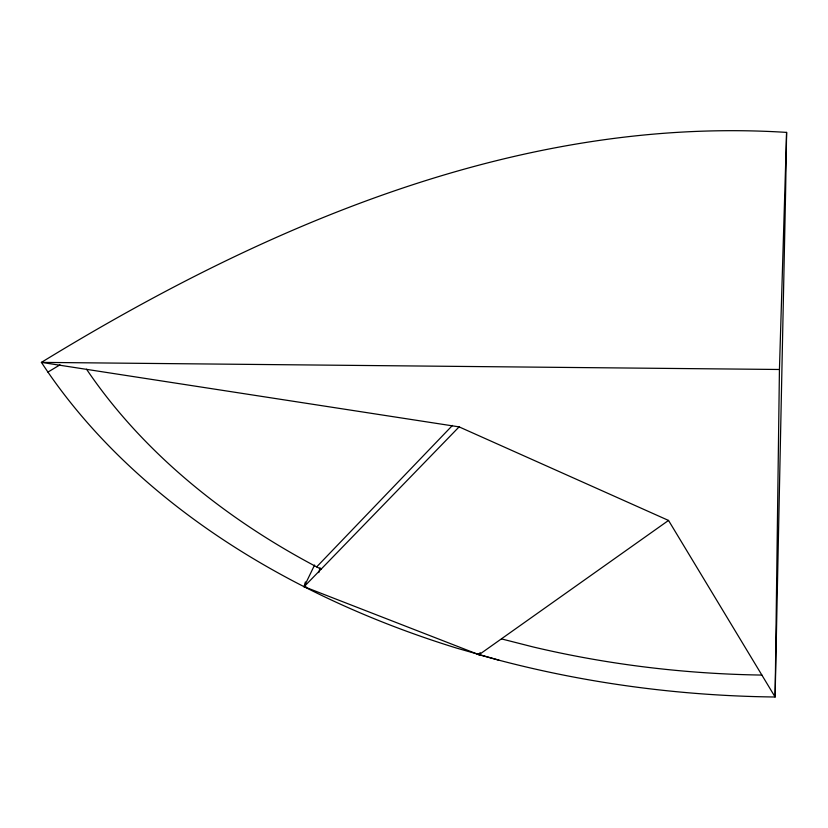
<?xml version="1.0" encoding="UTF-8"?>
<svg xmlns="http://www.w3.org/2000/svg" width="828" height="828" viewBox="0 0 828 828"><rect width="100%" height="100%" fill="white"/><g stroke="black" fill="none" stroke-linecap="round" stroke-linejoin="round"><path stroke-width="1.24" d="M779.438 369.485L775.111 697A814.649 566.083 0.6 0 1 499.118 660.237L456.632 648.107A814.617 566.052 0.6 0 1 304.104 586.71A814.566 566.01 0.6 0 1 47.931 372.093L41.4 362.385C264.463 225.733 519.601 115.496 786.6 132.397L786.414 144.051A1229.549 15.297 -88.4 0 1 785.565 193.918L775.111 697L668.527 520.439L459.105 426.875L41.4 362.385L779.438 369.485L786.6 132.397M318.801 572.603L320.074 567.749M499.118 660.237L479.008 654.731L304.104 586.7L305.387 581.939M306.505 587.187L304.104 586.7L314.588 565.027M480.168 652.547L479.008 654.731L477 653.53L479.008 654.731L668.527 520.439M86.536 369.216A754.691 523.596 0.9 0 0 316.669 566.89L452.461 425.416M304.104 586.7L459.105 426.875M47.931 372.093L59.999 364.827M501.54 638.916L533.491 647.041A755.664 524.528 0.9 0 0 640.665 666.457A754.443 523.368 0.9 0 0 692.891 671.85A754.888 523.793 0.9 0 0 761.895 675.068M316.669 566.89L321.254 569.281"/></g></svg>
